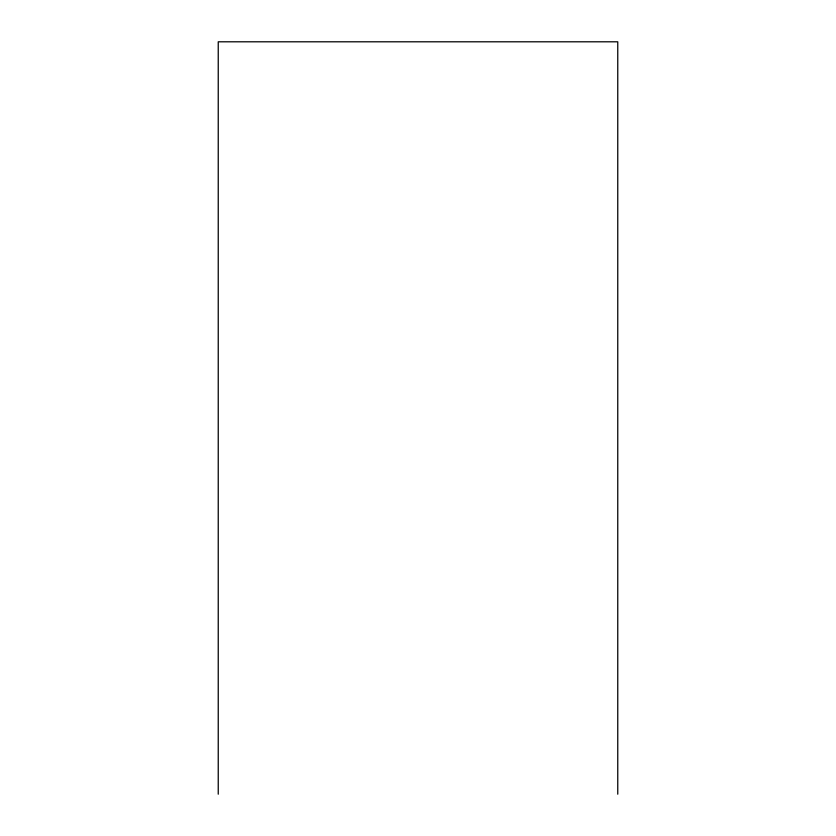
<?xml version="1.0" encoding="UTF-8"?>
<svg xmlns="http://www.w3.org/2000/svg" width="836" height="836" viewBox="0 0 836 836"><rect width="100%" height="100%" fill="white"/><g stroke="black" fill="none" stroke-linecap="round" stroke-linejoin="round"><path stroke-width="1.25" d="M617.762 794.2L617.762 41.8L218.238 41.8L218.238 794.2"/></g></svg>
